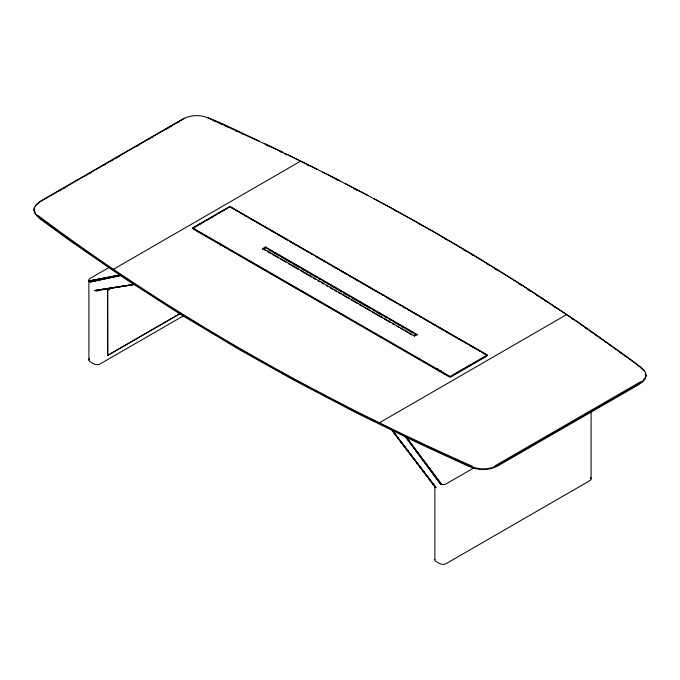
<?xml version="1.0" encoding="UTF-8"?>
<svg xmlns="http://www.w3.org/2000/svg" width="680" height="680" viewBox="0 0 680 680"><rect width="100%" height="100%" fill="white"/><g stroke="black" fill="none" stroke-linecap="round" stroke-linejoin="round"><path stroke-width="1.02" d="M645.991 376.278L645.388 372.283L642.906 368.883L630.802 359.618L577.906 322.074L522.954 285.71L476.459 256.844L433.984 231.846L390.422 207.476L345.517 183.744M34.008 209.635L34.654 207.459M645.991 375.615C645.881 380.01 641.767 382.738 638.392 384.786L497.267 466.2L491.802 468.392L486.208 469.498L480.479 469.506L474.631 468.435L468.656 466.276L420.886 444.337L356.966 413.151L295.103 380.774L240.644 350.319L182.707 315.681L126.82 279.854L68.195 239.419L39.797 218.679L35.233 214.089L34 210.74L34.23 207.885L36.133 204.655L39.924 201.501L180.94 120.02C187.629 116.05 195.789 114.614 203.405 116.34C222.691 122.612 240.507 132.889 259.114 140.913M645.77 376.703L642.812 380.995L638.392 384.132L497.267 465.545L491.802 467.729L486.208 468.835L480.479 468.851L474.631 467.772L468.656 465.613L420.886 443.683L351.254 409.598L289.578 377.111L229.959 343.451L167.263 305.363L107.007 265.872L72.99 242.182L39.797 218.017L36.057 214.566L34 210.077M35.292 206.388L36.133 205.317M37.188 204.255L38.454 203.201M39.194 202.283L184.654 118.303M640.807 381.65L495.346 465.63M59.474 190.808L61.259 189.78M63.044 188.751L64.829 187.714M85.374 175.856L87.159 174.828M88.944 173.791L90.729 172.762M103.233 165.546L105.026 164.509M111.273 160.905L113.058 159.868M115.744 158.321L120.207 155.745M137.173 145.945L138.966 144.917M147.892 139.766L149.677 138.728M151.47 137.7L153.255 136.671M165.758 129.446L168.436 127.899M170.221 126.871L172.006 125.843M177.369 122.748L179.155 121.712M109.582 267.18L90.261 278.332A4.649 2.686 0 0 0 89.054 280.925L120.08 275.111M192.755 227.919L229.925 206.465L487.245 355.019L487.245 355.512L450.075 376.975L192.755 228.412L192.755 227.919L450.075 376.482L487.245 355.019M192.755 228.412L204.544 221.612M206.355 220.566L212.704 216.903M214.514 215.857L216.325 214.804M218.144 213.758L220.864 212.194M222.675 211.14L224.485 210.094M226.304 209.049L229.925 206.465M180.302 313.523L107.703 355.436L107.584 290.164L111.265 288.048M107.584 290.164L111.376 288.107M265.523 246.984L265.523 247.979L262.947 249.458L262.947 248.472L265.523 246.984L417.052 334.466L417.052 334.968L265.523 247.477L262.947 248.965M107.584 355.368L180.183 313.454M183.073 316.047L100.266 363.851A4.649 2.686 0 0 1 93.695 363.851L90.261 361.87A4.649 2.686 0 0 1 89.522 358.632M262.947 248.472L414.477 335.954L417.052 334.466M436.067 369.716L437.894 368.653M439.603 371.798L441.439 370.736M379.346 422.798L566.542 314.636M474.733 467.373L446.216 483.837A4.649 2.686 0 0 1 441.719 484.534L405.127 435.88M90.261 282.132L121.066 275.468M120.181 275.238L89.522 281.571L121.159 275.102M89.25 281.256L120.165 275.026M89.054 280.925L120.088 274.899M95.778 290.776L134.419 284.469L95.2 290.666L95.778 290.776A4.649 2.686 0 0 0 100.266 290.088M134.164 284.35L94.656 290.513L134.266 284.342M207.383 117.529L282.6 152.116M472.617 466.395C319.455 398.429 171.989 316.124 37.867 215.398M213.069 120.411L215.654 121.567M219.088 123.122L221.672 124.287M225.097 125.843L227.673 127.007M235.365 130.526L237.924 131.707M241.332 133.272L243.874 134.453M264.928 143.778L317.305 169.218M265.854 144.763L268.37 145.962M280.092 151.572L282.6 152.779M284.265 153.587L286.756 154.793M288.295 154.998L340.111 180.812M306.629 164.552L309.094 165.775M322.83 172.133L368.228 195.525M336.056 179.393L338.487 180.642M354.221 188.802L357.034 190.272M373.499 198.483C466.913 248.659 557.481 304.598 642.133 368.534M394.085 210.145L395.921 211.148M418.676 223.805L420.486 224.825M300.653 161.126L113.458 269.288M231.761 208.02L233.605 209.083M235.441 210.137L238.196 211.735M240.031 212.789L241.876 213.851M243.712 214.914L246.466 216.504M248.302 217.566L254.736 221.28M256.572 222.343L263.007 226.057M264.851 227.12L267.606 228.709M269.442 229.772L275.876 233.486M277.712 234.549L287.819 240.38M289.663 241.442L296.089 245.157M297.933 246.22L300.688 247.809M302.524 248.871L304.368 249.934M306.204 250.996L308.958 252.586M310.794 253.649L312.639 254.711M315.392 256.3L317.228 257.363M319.065 258.425L321.827 260.015M323.663 261.077L325.499 262.14M327.335 263.194L330.098 264.792M331.933 265.846L338.368 269.56M340.204 270.623L346.638 274.337M348.475 275.4L351.228 276.99M353.073 278.052L359.499 281.767M361.344 282.829L379.721 293.437M381.556 294.5L383.392 295.562M386.155 297.151L392.589 300.866M394.425 301.928L396.262 302.991M399.015 304.58L400.86 305.643M402.696 306.705L405.45 308.295M407.286 309.357L409.13 310.42M410.966 311.482L413.721 313.072M415.565 314.135L417.401 315.197M419.237 316.251L421.991 317.849M423.835 318.911L430.262 322.618M432.106 323.68L434.86 325.278M436.696 326.332L443.131 330.046M444.966 331.109L463.352 341.725M465.188 342.779L467.024 343.842M469.778 345.44L476.212 349.146M478.048 350.208L479.893 351.271M482.647 352.861L484.483 353.923M268.277 249.569L271.031 251.158M272.867 252.221L279.293 255.926M281.137 256.989L291.236 262.82M293.072 263.882L299.498 267.597M301.333 268.651L304.096 270.249M305.932 271.303L307.768 272.365M309.604 273.428L312.358 275.017M314.194 276.08L316.03 277.134M318.784 278.732L320.62 279.786M322.456 280.849L325.219 282.438M327.054 283.5L328.89 284.563M330.726 285.617L333.48 287.215M335.317 288.269L337.152 289.332M338.988 290.394L341.743 291.983M343.578 293.046L350.013 296.752M351.849 297.815L370.217 308.423M372.971 310.012L374.808 311.075M376.644 312.128L383.07 315.843M384.905 316.905L386.741 317.968M389.504 319.558L391.34 320.611M393.176 321.674L395.93 323.264M397.766 324.326L399.602 325.389M401.438 326.451L404.192 328.041M406.028 329.094L407.864 330.157M409.708 331.219L412.462 332.809M414.298 333.872L416.135 334.934M263.865 249.5L265.701 250.554M267.537 251.617L270.291 253.206M272.136 254.269L278.562 257.983M280.398 259.037L285.906 262.225M288.66 263.815L298.767 269.646M300.602 270.708L311.618 277.066M313.454 278.128L315.299 279.191M318.053 280.78L319.889 281.843M321.725 282.897L323.561 283.959M326.315 285.549L328.151 286.611M329.987 287.674L332.741 289.264M334.577 290.326L336.421 291.38M338.257 292.442L341.012 294.032M342.848 295.094L349.274 298.809M351.109 299.863L357.544 303.577M359.38 304.64L362.134 306.229M363.97 307.292L370.396 310.998M372.232 312.06L382.339 317.892M384.175 318.954L390.6 322.668M392.436 323.723L394.273 324.785M397.026 326.375L398.863 327.437M400.707 328.5L403.461 330.089M405.297 331.151L407.133 332.214M408.969 333.268L411.723 334.857M444.703 238.697L446.479 239.734M463.301 249.628L465.944 251.192M471.214 254.346L472.965 255.391M486.914 263.849L488.648 264.911M494.7 268.634L497.292 270.232M519.554 284.206L521.254 285.286M528.029 289.629L530.562 291.261M536.461 295.077L538.144 296.174M540.659 297.815L542.334 298.911M544.841 300.551L546.516 301.656M553.18 306.06L555.67 307.717M571.353 318.265L572.994 319.379M580.354 324.42L581.986 325.533M585.233 327.786L587.673 329.469M590.104 331.16L592.535 332.86M594.957 334.551L597.38 336.251M599.794 337.951L601.4 339.091M604.613 341.36L606.212 342.499M609.408 344.777L611.005 345.916M614.193 348.211L615.783 349.35M619.752 352.223L621.341 353.37M624.504 355.666L626.085 356.822M640.203 367.234L643.943 370.685M436.212 487.832L391.96 430.117M392.003 430.278L435.804 487.568M391.884 430.024L435.2 486.965L399.151 439.356M392.105 430.075L397.868 437.673M391.977 429.921L435.2 486.965M405.883 436.483L441.719 484.534M645.388 372.946L646 375.173M591.098 411.672L591.098 478.822M450.075 376.482L450.075 376.975M434.843 559.708L434.843 485.937A4.649 2.686 0 0 0 435.004 486.633M414.477 335.954L414.477 336.455M220.346 243.355L220.346 245.386M107.703 290.232L107.703 355.436M88.901 280.228L88.901 359.975M434.885 559.36A4.649 2.686 0 0 0 436.212 561.604L439.637 563.584A4.649 2.686 0 0 0 446.216 563.584L589.738 480.717A4.649 2.686 0 0 0 590.478 477.479M486.481 354.815A2.422 1.402 0 0 1 486.098 356.507L451.792 376.312A2.422 1.402 0 0 1 448.358 376.312L193.902 229.406A2.422 1.402 0 0 1 193.902 227.426L228.208 207.621A2.422 1.402 0 0 1 229.611 207.221M486.31 354.662A2.422 1.402 0 0 0 486.098 354.526L231.642 207.621A2.422 1.402 0 0 0 230.851 207.315M120.904 275.289L89.862 281.868L120.887 275.341M440.598 484.271L404.863 435.846L440.598 484.271"/></g></svg>
